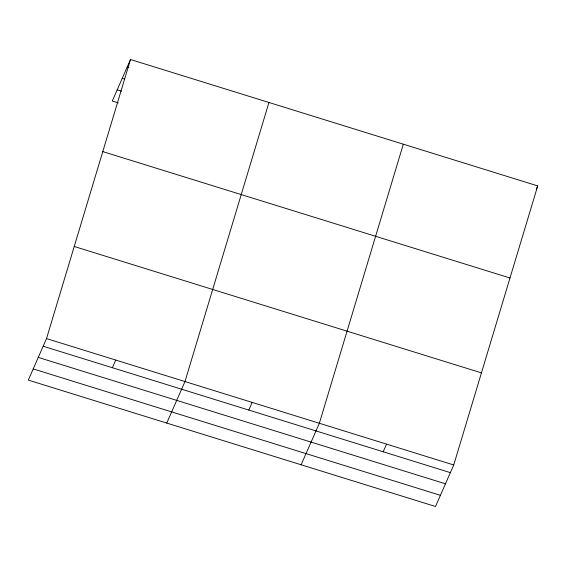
<?xml version="1.0" encoding="UTF-8"?>
<svg xmlns="http://www.w3.org/2000/svg" width="566" height="566" viewBox="0 0 566 566"><rect width="100%" height="100%" fill="white"/><g stroke="black" fill="none" stroke-linecap="round" stroke-linejoin="round"><path stroke-width="0.85" d="M46.525 338.581L130.498 59.508L537.7 185.903L453.727 464.976L435.502 506.492L28.3 380.097L46.525 338.581L453.727 464.976M268.942 102.481L184.976 381.555L166.751 423.071M403.325 144.196L319.351 423.269L301.126 464.785M130.498 59.508L112.273 101.024L118.181 102.856M112.386 367.723L115.747 360.068M248.799 410.067L252.16 402.412M383.175 451.781L386.543 444.126M536.356 188.966L537.7 185.903M127.131 67.163L128.822 67.687M122.228 78.334L124.761 79.127M117.176 89.845L121.4 91.161M102.786 151.603L509.987 277.998M74.238 246.486L481.44 372.881M43.165 346.236L450.366 472.638M38.255 357.408L445.463 483.81M33.203 368.919L440.412 495.321"/></g></svg>
